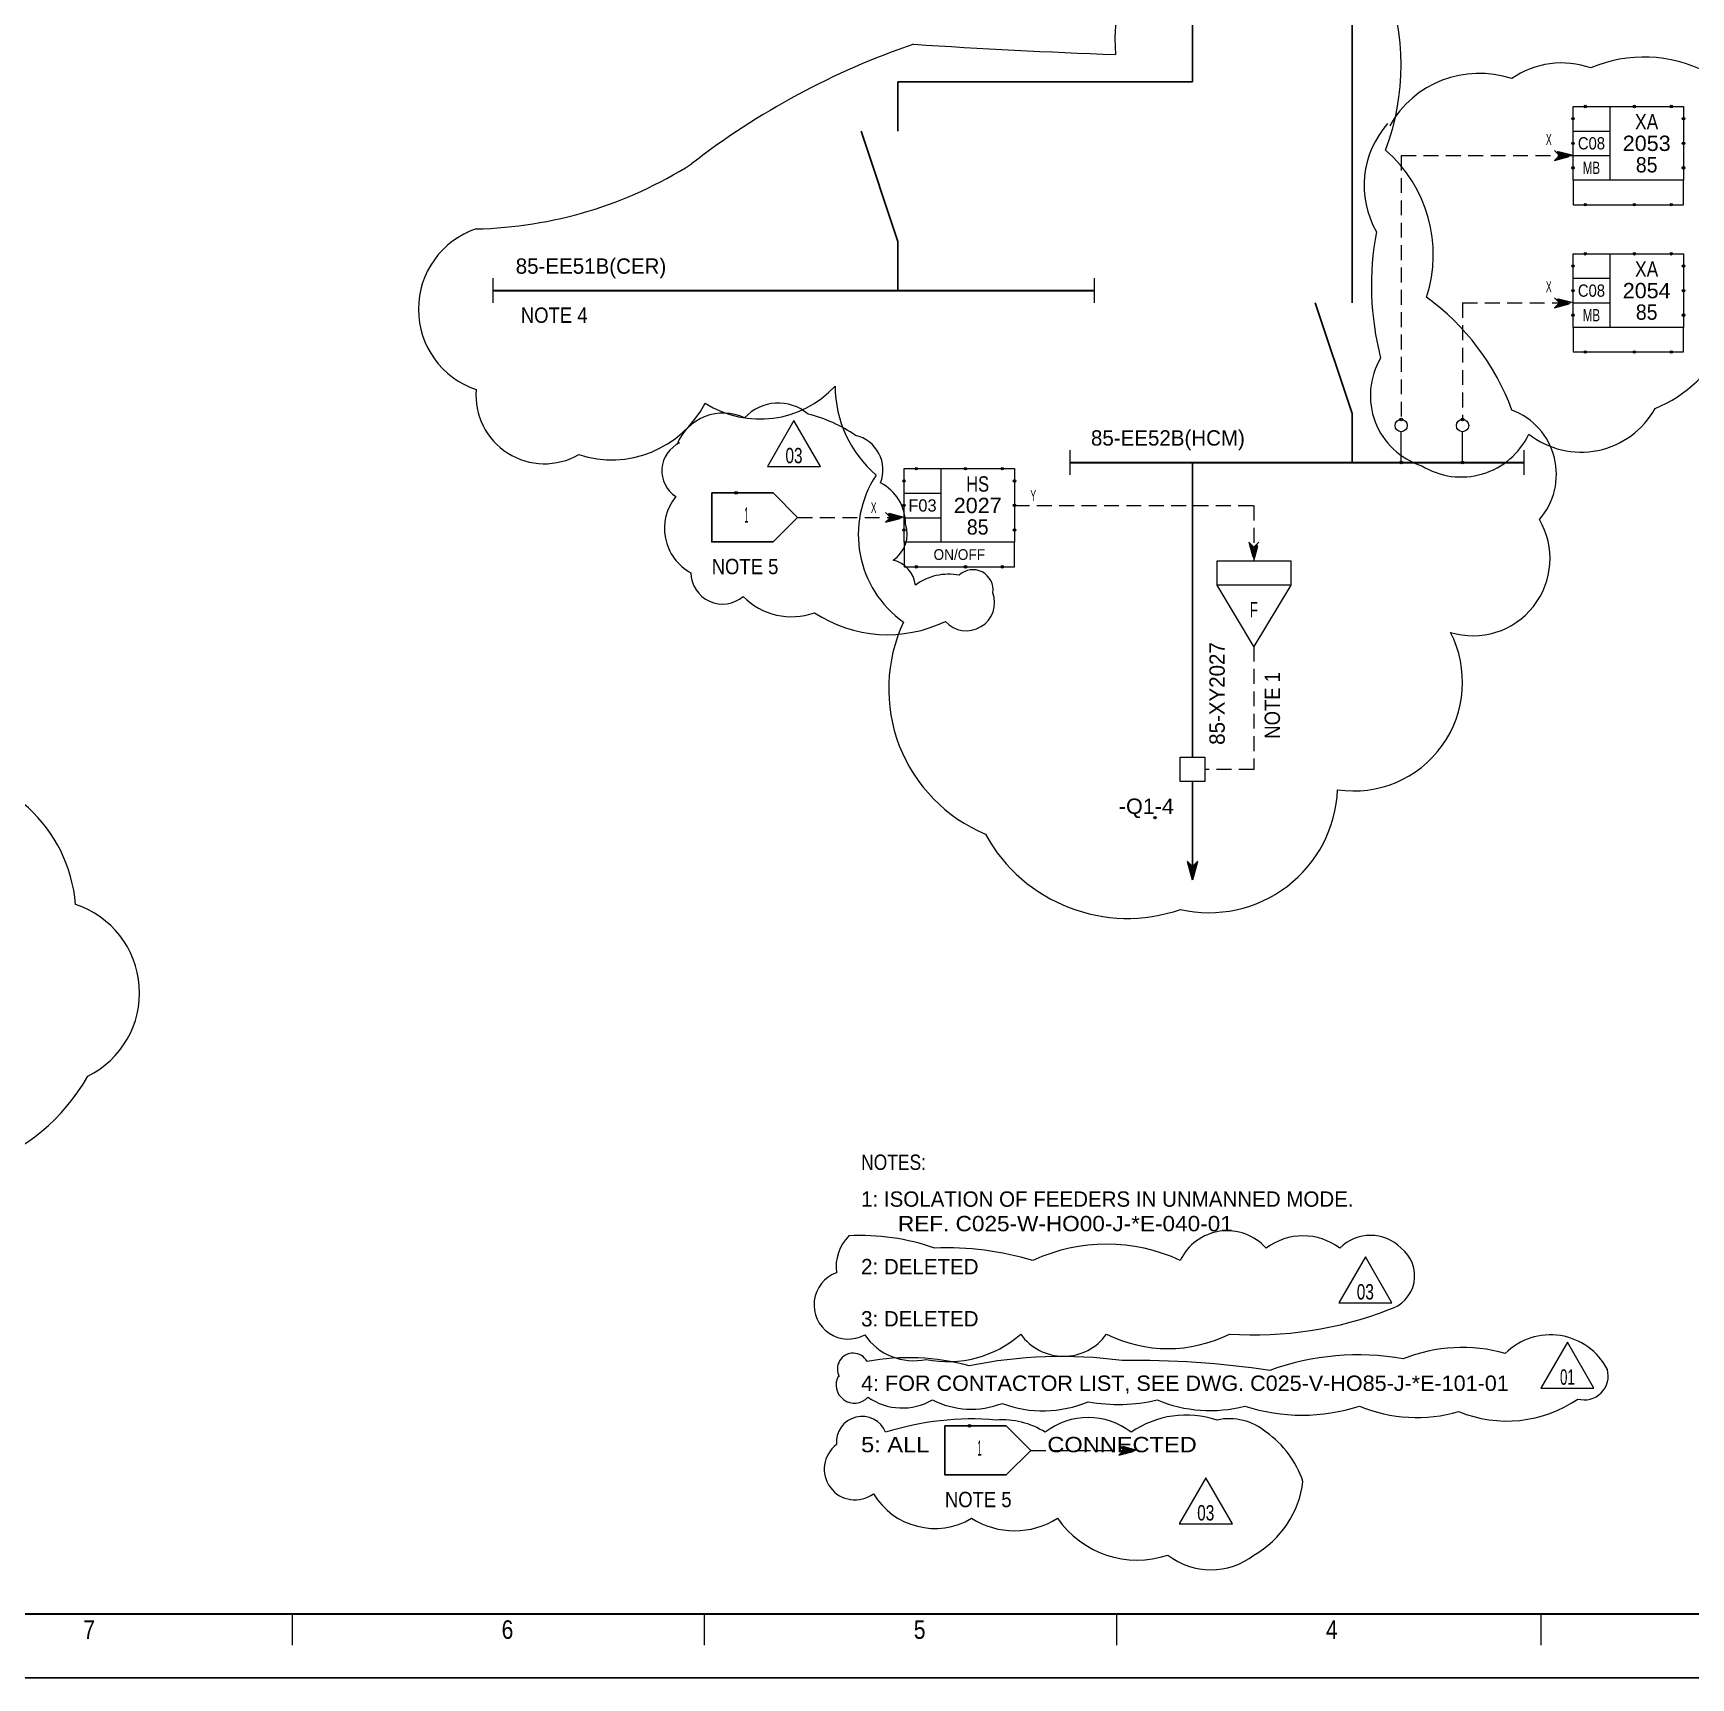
# Model space of a CAD drawing. Header units: millimetres. Extents: x 0 to 841, y 0 to 594.
# Drawn here: x 377.1 to 647.2, y 0 to 267.9 of the extents above; entities that cross this region are included whole.
import ezdxf
from ezdxf.enums import TextEntityAlignment as Align

# ---------------------------------------------------------------- set-up
doc = ezdxf.new("R2010")
doc.units = ezdxf.units.MM
doc.header["$LTSCALE"] = 0.81
doc.header["$PDMODE"] = 32
doc.header["$PDSIZE"] = 0.405
doc.linetypes.add('MEDIUM_DASHED', pattern=[4.5, 3, -1.5])
for name, color, linetype, lineweight in [('1', 7, 'Continuous', 13), ('12', 7, 'Continuous', 13), ('34', 7, 'Continuous', 25), ('46', 7, 'MEDIUM_DASHED', 13), ('47', 7, 'Continuous', 13), ('48', 7, 'Continuous', 13), ('50', 7, 'Continuous', 13), ('51', 7, 'Continuous', 13), ('9', 7, 'Continuous', 13)]:
    doc.layers.add(name, color=color, linetype=linetype, lineweight=lineweight)
doc.layers.add('45', color=7, linetype='Continuous')

msp = doc.modelspace()

# ---------------------------------------------------------------- linework, layer by layer
at = {"layer": '1', "lineweight": 35}
msp.add_line((648.9504, 10.3819), (10.3331, 10.3819), dxfattribs=at)
at = {"layer": '1'}
for p, q in [((419.2969, 10.3819), (419.2969, 5.348)), ((486.4551, 10.3819), (486.4551, 5.348)), ((553.6134, 10.3819), (553.6134, 5.348)), ((622.7764, 10.3724), (622.7764, 5.348))]:
    msp.add_line(p, q, dxfattribs=at)
msp.add_point((559.8827, 140.1339), dxfattribs=at)
at = {"layer": '12', "lineweight": 25}
for p, q in [((566, 260), (566, 432)), ((592, 432), (592, 224)), ((518, 260), (518, 252)), ((518, 260), (566, 260)), ((518, 234), (512, 252)), ((518, 234), (518, 226)), ((592, 206), (586, 224)), ((592, 206), (592, 198)), ((566, 198), (566, 150)), ((566, 146), (566, 130))]:
    msp.add_line(p, q, dxfattribs=at)
at = {"layer": '12'}
for p, q in [((452, 228), (452, 224)), ((550, 228), (550, 224)), ((546, 200), (546, 196)), ((620, 200), (620, 196)), ((620, 200), (620, 196))]:
    msp.add_line(p, q, dxfattribs=at)
at = {"layer": '12', "lineweight": 35}
for p, q in [((452, 226), (550, 226)), ((546, 198), (620, 198))]:
    msp.add_line(p, q, dxfattribs=at)
at = {"layer": '12', "linetype": 'MEDIUM_DASHED'}
for p, q in [((576, 168), (576, 148)), ((576, 148), (568, 148))]:
    msp.add_line(p, q, dxfattribs=at)
at = {"layer": '12'}
for points in [[(0, 594), (841, 594), (841, 0), (0, 0)], [(570, 182), (582, 182), (582, 178), (570, 178)], [(564, 150), (567, 150), (568, 150), (568, 146), (564, 146)], [(564, 150), (567, 150), (568, 150), (568, 146), (564, 146)]]:
    msp.add_lwpolyline(points, close=True, dxfattribs=at)
at = {"layer": '12', "lineweight": 25}
for points in [[(487.6559, 193.0528), (487.6559, 185.0528), (497.6559, 185.0528), (501.6559, 189.0528), (497.6559, 193.0528)], [(525.6559, 41.0528), (525.6559, 33.0528), (535.6559, 33.0528), (539.6559, 37.0528), (535.6559, 41.0528)]]:
    msp.add_lwpolyline(points, close=True, dxfattribs=at)
at = {"layer": '12'}
msp.add_lwpolyline([(582, 178), (576, 168), (570, 178)], dxfattribs=at)
for p in [(491.6559, 193.0528), (529.6559, 41.0528)]:
    msp.add_point(p, dxfattribs=at)
at = {"layer": '34'}
for points in [[(566, 130), (566.8, 133), (566, 132.2), (565.2, 133)], [(566, 130.4), (566.6, 132.6), (566, 132), (565.4, 132.6)], [(566, 130.8), (566.4, 132.2), (566, 131.8), (565.6, 132.2)], [(566, 131.2), (566.2, 131.8), (566, 131.6), (565.8, 131.8)]]:
    msp.add_lwpolyline(points, close=True, dxfattribs=at)
at = {"layer": '46'}
for p, q in [((600, 247.9906), (600, 205)), ((600, 247.9906), (628, 247.9906)), ((610, 223.9906), (610, 205)), ((610, 223.9906), (628, 223.9906)), ((537, 191), (576, 191)), ((501.6559, 189.0528), (519, 189.0528)), ((539.6559, 37.0528), (557, 37.0528))]:
    msp.add_line(p, q, dxfattribs=at)
for points in [[(628, 248), (625, 248.8), (625.8, 248), (625, 247.2)], [(627.6, 248), (625.4, 248.6), (626, 248), (625.4, 247.4)], [(627.2, 248), (625.8, 248.4), (626.2, 248), (625.8, 247.6)], [(626.8, 248), (626.2, 248.2), (626.4, 248), (626.2, 247.8)], [(628, 224), (625, 224.8), (625.8, 224), (625, 223.2)], [(627.6, 224), (625.4, 224.6), (626, 224), (625.4, 223.4)], [(627.2, 224), (625.8, 224.4), (626.2, 224), (625.8, 223.6)], [(626.8, 224), (626.2, 224.2), (626.4, 224), (626.2, 223.8)], [(519, 189.0528), (516, 189.8528), (516.8, 189.0528), (516, 188.2528)], [(518.6, 189.0528), (516.4, 189.6528), (517, 189.0528), (516.4, 188.4528)], [(518.2, 189.0528), (516.8, 189.4528), (517.2, 189.0528), (516.8, 188.6528)], [(517.8, 189.0528), (517.2, 189.2528), (517.4, 189.0528), (517.2, 188.8528)], [(576, 182.4), (576.6, 184.6), (576, 184), (575.4, 184.6)], [(576, 182.8), (576.4, 184.2), (576, 183.8), (575.6, 184.2)], [(576, 183.2), (576.2, 183.8), (576, 183.6), (575.8, 183.8)], [(557, 37.0528), (554, 37.8528), (554.8, 37.0528), (554, 36.2528)], [(556.6, 37.0528), (554.4, 37.6528), (555, 37.0528), (554.4, 36.4528)], [(556.2, 37.0528), (554.8, 37.4528), (555.2, 37.0528), (554.8, 36.6528)], [(555.8, 37.0528), (555.2, 37.2528), (555.4, 37.0528), (555.2, 36.8528)]]:
    msp.add_lwpolyline(points, close=True, dxfattribs=at)
msp.add_lwpolyline([(576, 191), (576, 182), (576.8, 185), (576, 184.2), (575.2, 185), (576, 182)], dxfattribs=at)
at = {"layer": '47'}
for p, q in [((600, 198), (600, 203)), ((610, 198), (610, 203))]:
    msp.add_line(p, q, dxfattribs=at)
for centre in [(599.9999, 204), (609.9999, 204)]:
    msp.add_circle(centre, 1, dxfattribs=at)
for p in [(600, 205), (610, 205), (600, 198), (610, 198)]:
    msp.add_point(p, dxfattribs=at)
at = {"layer": '48'}
for p, q in [((634, 256), (634, 244)), ((628, 252), (634, 252)), ((628, 248), (634, 248)), ((634, 232), (634, 220)), ((628, 228), (634, 228)), ((628, 224), (634, 224)), ((525, 197), (525, 185)), ((519, 193), (525, 193)), ((519, 189), (525, 189))]:
    msp.add_line(p, q, dxfattribs=at)
for points in [[(628, 256), (646, 256), (646, 244), (628, 244)], [(628, 232), (646, 232), (646, 220), (628, 220)], [(519, 197), (537, 197), (537, 185), (519, 185)]]:
    msp.add_lwpolyline(points, close=True, dxfattribs=at)
for points in [[(628, 244), (628, 240), (646, 240), (646, 244)], [(628, 220), (628, 216), (646, 216), (646, 220)], [(519, 185), (519, 181), (537, 181), (537, 185)]]:
    msp.add_lwpolyline(points, dxfattribs=at)
for p in [(628, 254), (630, 256), (638, 256), (644, 256), (646, 254), (628, 250), (646, 250), (628, 246), (646, 246), (630, 240), (638, 240), (644, 240), (628, 230), (630, 232), (638, 232), (644, 232), (646, 230), (628, 226), (646, 226), (628, 222), (646, 222), (630, 216), (638, 216), (644, 216), (521, 197), (529, 197), (535, 197), (519, 195), (537, 195), (519, 191), (537, 191), (519, 187), (537, 187), (521, 181), (529, 181), (535, 181)]:
    msp.add_point(p, dxfattribs=at)
at = {"layer": '50'}
for points in [[(501.0677, 204.8189), (496.7378, 197.3189), (505.3976, 197.3189)], [(594.1583, 68.5858), (589.8283, 61.0858), (598.4882, 61.0858)], [(627.0835, 54.7016), (622.7535, 47.2016), (631.4134, 47.2016)], [(568.1583, 32.5858), (563.8283, 25.0858), (572.4882, 25.0858)]]:
    msp.add_lwpolyline(points, close=True, dxfattribs=at)
at = {"layer": '51'}
for centre, radius, start, end in [((585.2049, 266.7014), 31.8436, 147.15296, 184.01323), ((560.6592, 262.8013), 39.3323, 339.25955, 20.74045), ((560.5195, 148.6249), 124.1219, 108.77218, 127.84273), ((589.4168, 1295.729), 1031.8836, 266.17476, 268.00194), ((626.1549, 248.8309), 14.2575, 70.53031, 124.86606), ((639.5812, 241.9155), 22.1285, 62.67833, 113.07829), ((612.7032, 244.6809), 16.7113, 71.50461, 150.71587), ((609.1605, 243.1266), 15.2017, 138.47846, 209.68095), ((582.8112, 231.879), 22.4243, 341.90599, 49.27133), ((447.9138, 304.0406), 67.9966, 271.15128, 302.42288), ((453.6851, 222.9645), 13.8144, 108.59515, 251.40485), ((642.8972, 226.8882), 47.7453, 169.48766, 194.39423), ((580.8488, 192.8185), 39.6486, 20.22961, 54.04833), ((633.4985, 226.4489), 21.1559, 291.83929, 336.04358), ((606.9596, 208.9026), 11.9868, 149.31836, 252.48292), ((460.4113, 208.9606), 11.1685, 175.32307, 299.96754), ((495.5028, 221.7954), 16.7205, 237.82566, 317.17021), ((526.9132, 210.4784), 19.1481, 180.14952, 229.38856), ((471.3573, 215.6392), 17.2121, 251.83043, 332.31653), ((489.5172, 197.966), 8.0812, 64.45748, 158.05441), ((498.5013, 200.2149), 7.4615, 49.25181, 137.48301), ((497.7948, 183.0429), 23.4961, 55.51395, 76.26958), ((614.1311, 196.0771), 11.1624, 318.62746, 69.43748), ((629.2992, 213.4784), 13.7883, 231.91536, 331.08404), ((609.7833, 207.7976), 12.1652, 238.08298, 334.83985), ((484.5488, 196.6474), 5.0128, 115.02658, 236.99383), ((509.8019, 196.7934), 5.7642, 338.50248, 77.00133), ((529.1018, 186.2743), 17.5547, 146.58251, 234.49009), ((511.7764, 188.0398), 7.4558, 359.45625, 62.96628), ((488.1643, 187.2483), 8.2015, 140.69383, 241.55845), ((514.3939, 186.3372), 5.1058, 303.31915, 18.63956), ((611.693, 182.321), 12.5555, 253.01686, 30.53108), ((516.1626, 177.4581), 4.7275, 6.6165, 77.34191), ((489.4433, 180.1266), 5.1858, 180.99281, 310.31292), ((526.247, 170.8123), 8.9854, 78.91003, 126.84697), ((530.2282, 177.2573), 3.2718, 351.65462, 133.51706), ((500.6388, 183.8161), 10.9499, 224.27222, 290.02539), ((529.1525, 175.1858), 4.5989, 222.06924, 20.31498), ((516.3164, 191.605), 21.6576, 236.58109, 295.78862), ((542.1537, 161.1229), 25.6606, 154.95808, 247.35365), ((592.2821, 162.1982), 17.7119, 261.43608, 27.26846), ((360.1538, 124.0769), 23.9236, 4.61065, 90.36846), ((568.6987, 145.622), 20.9669, 257.11306, 357.4352), ((555.3889, 150.0676), 26.3395, 208.64551, 289.13404), ((379.2623, 111.5902), 15.1687, 296.37121, 71.80003), ((358, 113.8571), 32.1784, 248.10412, 330.47597), ((515, 67), 7.0711, 135, 188.1301), ((512, 36), 36.0555, 70.55996, 93.17983), ((552, 42), 28.6356, 65.22486, 114.77514), ((571.6667, 64.3333), 8.4984, 41.82017, 154.44003), ((584, 62), 10, 53.1301, 126.8699), ((595, 65), 7.0711, 45, 135), ((526, 21), 49.0408, 73.41266, 92.33731), ((596.5, 65.5), 5.7009, 285.25512, 52.12502), ((509.9059, 60.7595), 5.5763, 109.98579, 298.78321), ((576, 116.5), 60.6321, 266.21736, 291.27497), ((520.5909, 61.3721), 9.7082, 214.50852, 281.88866), ((526.1676, 69.3452), 17.8353, 258.43157, 311.56167), ((545, 61), 8.6023, 215.53768, 324.46232), ((562, 76), 22.3607, 243.43495, 296.56505), ((624.3068, 45.4258), 10.4549, 27.411, 134.63883), ((510.7083, 50.3121), 2.5785, 28.74206, 208.75099), ((519.6692, 14.4123), 37.7392, 74.74952, 100.22636), ((544.6658, -22.8043), 75.1532, 82.45284, 101.56738), ((556.4311, -101.1344), 152.844, 81.65951, 90.71022), ((593.0265, 10.2658), 42.3589, 80.06625, 109.90918), ((609.9643, 27.4106), 26.3985, 74.63108, 111.39617), ((510.9181, 47.7553), 2.9973, 150.7968, 317.13327), ((629.8144, 49.1982), 3.9143, 254.59662, 15.41933), ((518.7089, 53.7356), 9.7776, 235.10176, 300.12503), ((529.9703, 57.9692), 14.1924, 243.40295, 290.72407), ((541.6264, 62.45), 18.9537, 249.51243, 292.87521), ((553.9146, 71.8802), 27.3398, 259.632, 283.34456), ((568.8963, 66.11), 22.5641, 247.39929, 284.42721), ((583.8526, 73.2733), 30.4804, 252.16691, 287.83309), ((602.5321, 66.943), 24.535, 247.61154, 286.19862), ((617.1892, 62.3192), 20.4854, 247.58098, 304.44036), ((512.1429, 38.4286), 4.165, 22.16634, 185.90614), ((530, -4), 46.1736, 85.03026, 107.65012), ((535, 29), 13.0384, 57.52881, 94.39871), ((549, 31), 11.4017, 52.12502, 127.87498), ((565, 27), 15.8114, 71.56505, 124.69515), ((572, 33), 9.2195, 49.39871, 102.52881), ((511, 34), 5, 126.8699, 306.8699), ((569, 27), 15.8114, 18.43495, 55.30485), ((524, 36), 11.6619, 210.96376, 300.96376), ((568, 34), 16.1245, 299.74488, 352.87498), ((537, 37), 13.0384, 237.52881, 302.47119), ((557, 35), 15.8114, 214.69515, 288.43495), ((569, 29), 11.4017, 232.12502, 307.87498)]:
    msp.add_arc(centre, radius, start, end, dxfattribs=at)
at = {"layer": '9'}
msp.add_lwpolyline([(0, 0), (841, 0), (841, 594), (0, 594)], close=True, dxfattribs=at)

# ---------------------------------------------------------------- texts
at = {"layer": '1', "width": 0.85}
for s, p in [('7', (386.224, 6.3543)), ('6', (454.3846, 6.3543)), ('5', (521.5429, 6.3543)), ('4', (588.7012, 6.3543))]:
    msp.add_text(s, height=3.02, dxfattribs=at).set_placement(p, align=Align.CENTER)
at = {"layer": '12'}
for s, p in [('85-EE51B(CER)', (467.9921, 228.7496)), ('85-EE52B(HCM)', (561.9921, 200.7496))]:
    msp.add_text(s, height=2.5, dxfattribs=at).set_placement(p, align=Align.CENTER)
for s, width, p in [('NOTE 4', 0.9, (461.9921, 220.7496)), ('1', 0.35, (493.3157, 188.1795)), ('F', 0.65, (576.0004, 172.7496)), ('1', 0.35, (531.3157, 36.1795))]:
    msp.add_text(s, height=2.5, dxfattribs=dict(at, width=width)).set_placement(p, align=Align.CENTER)
for s, width, p in [('NOTE 5', 0.9, (487.6543, 179.8016)), ('-Q1-4', 1.05, (554, 140.7496)), ('NOTES:', 0.85, (512, 82.7496)), ('REF. C025-W-HO00-J-*E-040-01', 1.1, (518, 72.7496)), ('4: FOR CONTACTOR LIST, SEE DWG. C025-V-HO85-J-*E-101-01', 1.05, (512, 46.7496)), ('5: ALL                  CONNECTED', 1.15, (512, 36.7496)), ('NOTE 5', 0.9, (525.6543, 27.8016))]:
    msp.add_text(s, height=2.5, dxfattribs=dict(at, width=width)).set_placement(p)
msp.add_text('85-XY2027', height=2.5, rotation=90, dxfattribs=at).set_placement((571.2504, 152))
at = {"layer": '12', "width": 0.9}
msp.add_text('NOTE 1', height=2.5, rotation=90, dxfattribs=at).set_placement((580.2504, 153))
at = {"layer": '12'}
for s, p in [('1: ISOLATION OF FEEDERS IN UNMANNED MODE.', (512, 76.7496)), ('2: DELETED', (512, 65.7496)), ('3: DELETED', (512, 57.2496))]:
    msp.add_text(s, height=2.5, dxfattribs=at).set_placement(p)
at = {"layer": '45', "width": 0.6}
for s, p in [('X', (623.5811, 249.7441)), ('X', (623.5811, 225.7441)), ('Y', (539.5811, 191.7441)), ('X', (513.5811, 189.7441))]:
    msp.add_text(s, height=1.75, dxfattribs=at).set_placement(p)
at = {"layer": '50'}
for s, height, width, p in [('XA', 2.5, 0.85, (639.9906, 252.2496)), ('2053', 2.5, 1.05, (639.9992, 248.7488)), ('C08', 2, 0.9, (630.9992, 248.9992)), ('MB', 2, 0.7, (630.9992, 244.9992)), ('85', 2.5, 0.95, (639.9988, 245.2496)), ('XA', 2.5, 0.85, (639.9906, 228.2496)), ('C08', 2, 0.9, (630.9992, 224.9992)), ('2054', 2.5, 1.05, (639.9992, 224.7488)), ('MB', 2, 0.7, (630.9992, 220.9992)), ('85', 2.5, 0.95, (639.9988, 221.2496)), ('03', 2.5, 0.75, (501.0665, 197.8732)), ('HS', 2.5, 0.8, (530.9909, 193.2496)), ('2027', 2.5, 1.05, (531, 189.7496)), ('85', 2.5, 0.95, (530.9996, 186.2496)), ('ON/OFF', 1.75, 0.95, (528, 182.1252)), ('03', 2.5, 0.75, (594.1579, 61.6409)), ('01', 2.5, 0.65, (627.0835, 47.7551)), ('03', 2.5, 0.75, (568.1579, 25.6409))]:
    msp.add_text(s, height=height, dxfattribs=dict(at, width=width)).set_placement(p, align=Align.CENTER)
msp.add_text('F03', height=2, dxfattribs=at).set_placement((522, 190), align=Align.CENTER)

doc.saveas('drawing.dxf')
